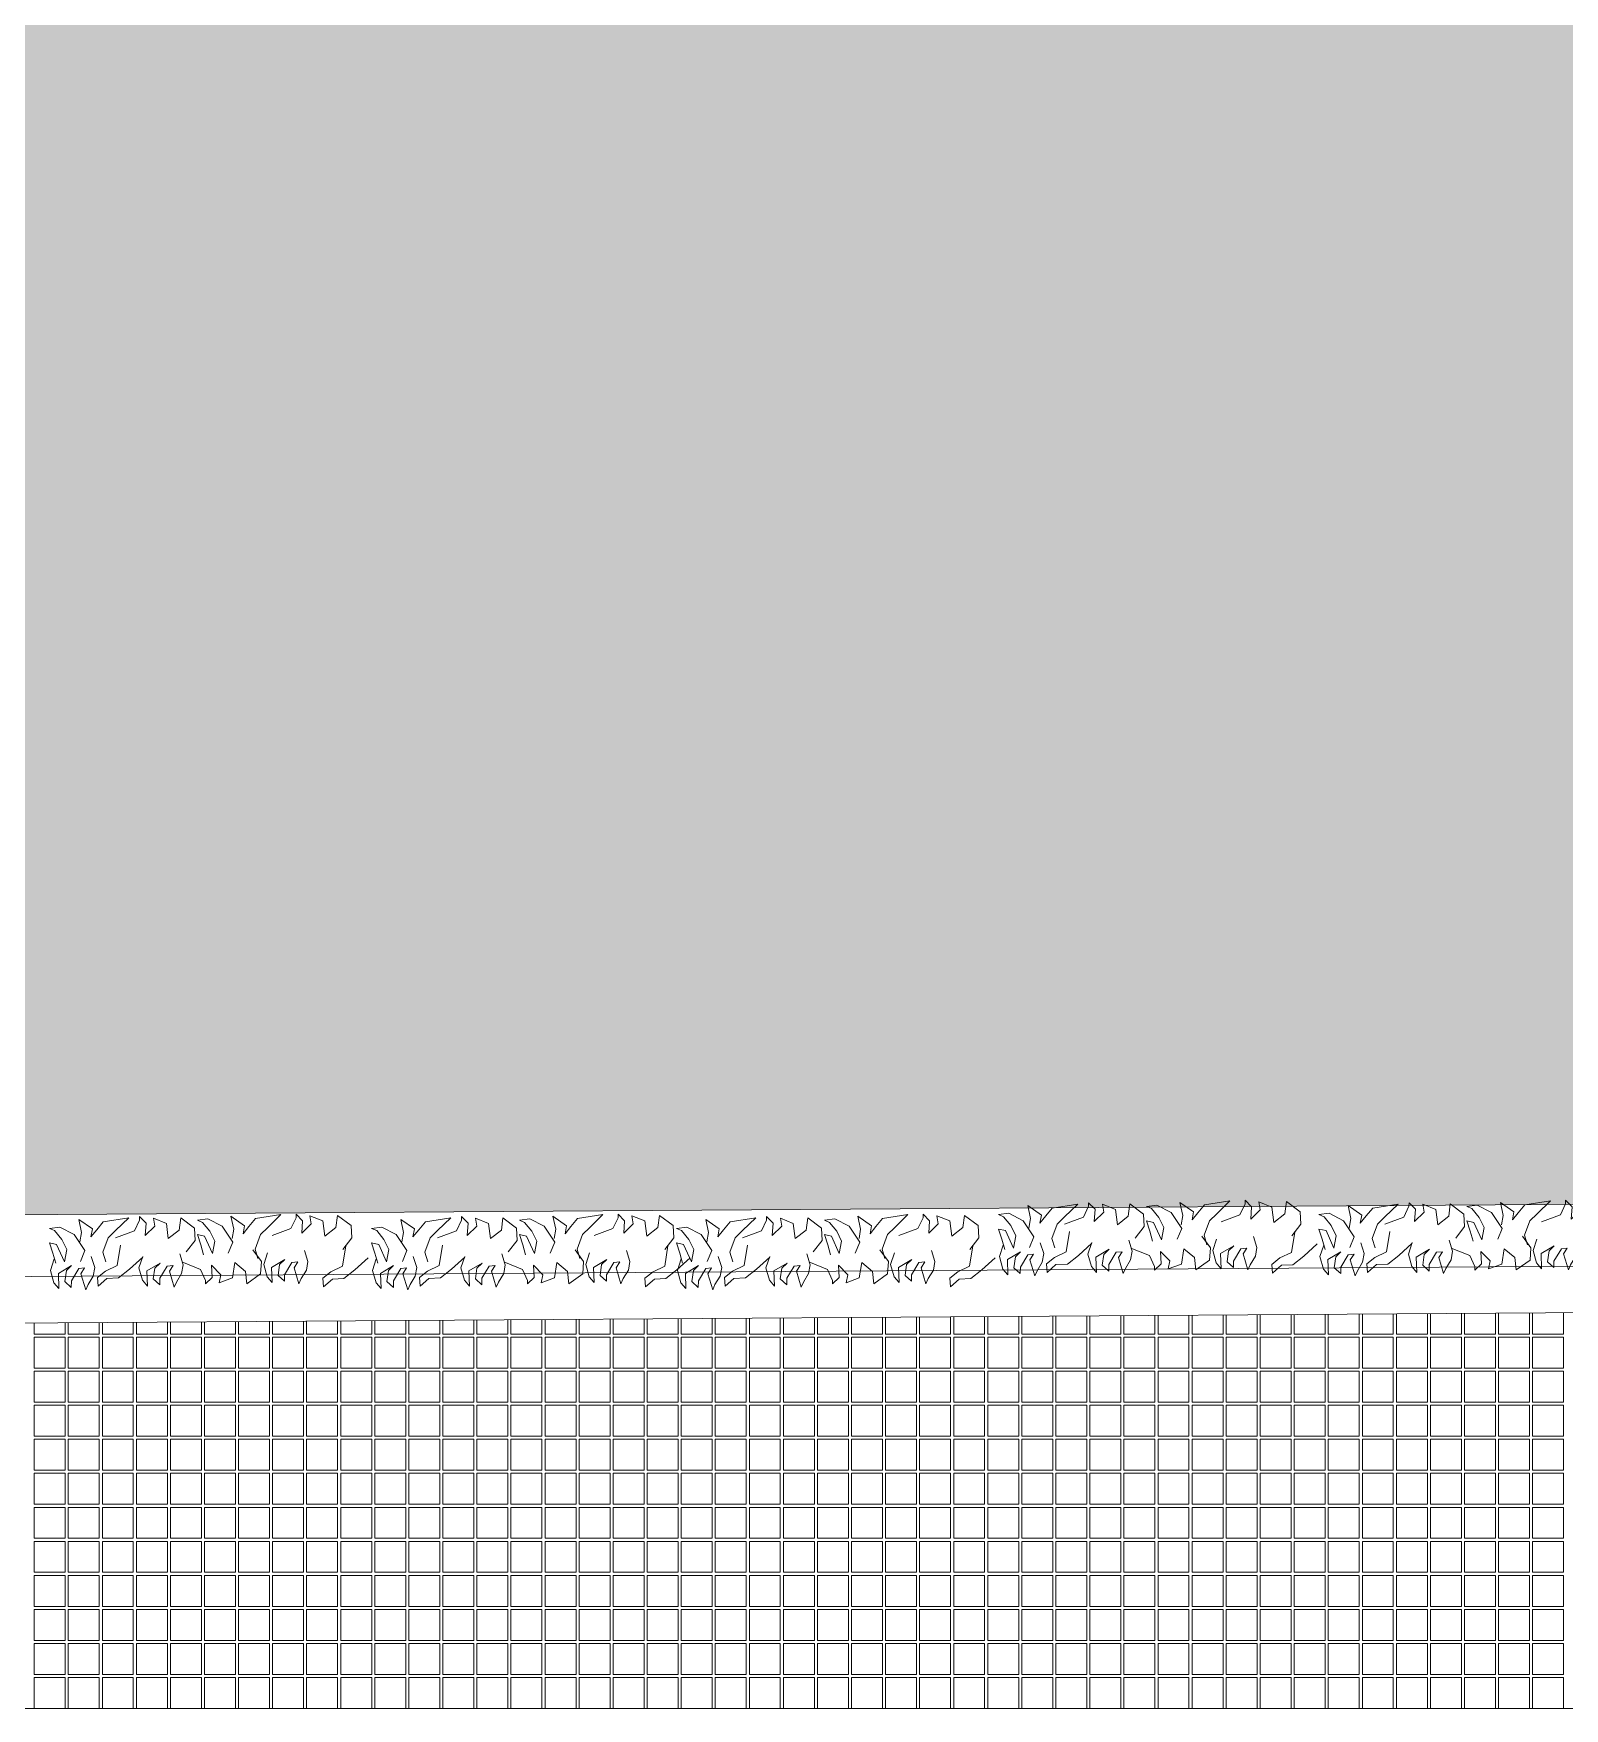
# Model space of a CAD drawing. Header units: millimetres. Extents: x -225363 to 347188, y -782467 to 813415.
# Drawn here: x 10726 to 15672, y 5775 to 11188 of the extents above; entities that cross this region are included whole.
import ezdxf

# ---------------------------------------------------------------- set-up
doc = ezdxf.new("R2010")
doc.units = ezdxf.units.MM
doc.layers.add('Xref SCN', color=8, linetype='Continuous', lineweight=0)

# ---------------------------------------------------------------- blocks, each defined once
blk = doc.blocks.new('tre')
at = {"layer": 'Xref SCN', "ltscale": 100}
for points in [[(220, 3680), (-60, 3640), (-140, 3480), (-230, 3370), (-350, 3380), (-240, 3500), (-230, 3660), (-110, 3810), (60, 3990)], [(350, 2660), (450, 2920), (600, 2990), (650, 2990), (560, 3080), (390, 3070), (520, 3200), (630, 3180), (560, 3360), (350, 3390), (470, 3540), (640, 3560), (500, 3750), (330, 3760), (170, 3640)], [(150, 3110), (0, 3160), (-120, 3140), (-240, 3070), (-310, 3040), (-90, 2970), (-10, 3020), (-20, 2940), (-190, 2840), (-280, 2840), (-200, 2750), (-50, 2770), (20, 2840), (-90, 2660), (-300, 2670), (-220, 2600), (-50, 2550), (110, 2600)], [(300, 2110), (430, 2130), (610, 2090), (480, 2280), (370, 2260), (470, 2340), (580, 2430), (640, 2780), (460, 2600), (360, 2500), (160, 2430), (30, 2470)], [(-30, 1420), (-130, 1680), (-280, 1750), (-330, 1750), (-240, 1840), (-70, 1830), (-200, 1960), (-310, 1940), (-240, 2120), (-30, 2150), (-150, 2300), (-320, 2320), (-180, 2510), (-10, 2520), (150, 2400)], [(70, 1720), (210, 1680), (350, 1630), (330, 1730), (90, 1840), (260, 1870), (400, 1800), (520, 1700), (550, 1630), (570, 1770), (470, 1970), (250, 2120), (100, 2060)], [(80, 1390), (-70, 1440), (-190, 1420), (-310, 1350), (-380, 1320), (-160, 1250), (-80, 1300), (-90, 1220), (-260, 1120), (-350, 1120), (-270, 1030), (-120, 1050), (-50, 1120), (-160, 940), (-370, 950), (-290, 880), (-120, 830), (40, 880)], [(290, 500), (390, 760), (540, 830), (590, 830), (500, 920), (330, 910), (460, 1040), (570, 1020), (500, 1200), (290, 1230), (410, 1380), (580, 1400), (440, 1590), (270, 1600), (110, 1480)], [(190, 570), (-90, 530), (-170, 370), (-260, 260), (-380, 270), (-270, 390), (-260, 550), (-140, 700), (30, 880)], [(230, 10), (360, 30), (540, -10), (410, 180), (300, 160), (400, 240), (510, 330), (570, 680), (390, 500), (290, 400), (90, 330), (-40, 370)], [(30, 170), (-120, 220), (-240, 200), (-360, 130), (-430, 100), (-210, 30), (-130, 80), (-140, 0), (-310, -100), (-400, -100), (-320, -190), (-170, -170), (-100, -100), (-210, -280), (-420, -270), (-340, -340), (-170, -390), (-10, -340)], [(-70, -320), (70, -360), (210, -410), (190, -310), (-50, -200), (120, -170), (260, -240), (380, -340), (410, -410), (430, -270), (330, -70), (110, 80), (-40, 20)]]:
    blk.add_lwpolyline(points, dxfattribs=at)
blk = doc.blocks.new('A$Cf999fc33')
at = {"layer": 'Xref SCN', "ltscale": 100}
for points in [[(73.8, 192), (72.9, 226.1), (69.8, 260.7), (91.3, 250.4), (102.2, 189.5), (118.9, 226.3), (111.2, 262.2), (95.5, 295.2), (81.4, 306.1), (114.3, 302.5), (153.8, 268.1), (175, 209.5), (152.7, 179)], [(175.7, 221.4), (187.8, 249.7), (189.2, 292.9), (224.7, 252.3), (213.8, 228.5), (237.7, 246.5), (264.5, 266.2), (347.4, 259.4), (296.1, 229.1), (267.6, 212.3), (240.1, 171), (241.5, 139.2)], [(303.3, 200.7), (368.1, 208.2), (392.7, 238.1), (395.6, 249.5), (410.7, 223.8), (398.6, 185.8), (435.6, 207.7), (437.5, 233.8), (474.2, 207.5), (468.8, 158.1), (509.8, 176.6), (524.2, 214), (559.1, 171.1), (551.5, 132), (515, 102.7)], [(0, 186.8), (53.1, 149), (60.2, 110.9), (57.3, 99.6), (83, 114.7), (90.6, 153.9), (112.5, 116.8), (101.6, 93), (146.5, 98.4), (165.5, 144.3), (192.5, 108.3), (187.1, 68.6), (238.4, 89.3), (250.5, 127.2), (232.7, 170.5)], [(393.6, 129.1), (396.2, 92.2), (384.7, 66.1), (361.8, 43), (350.9, 28.9), (347.9, 82.9), (363.9, 98.1), (345.2, 100.5), (312.6, 67.8), (307.4, 47.4), (291.6, 70.7), (304.9, 103.6), (324.8, 115.4), (277.6, 100.9), (267.6, 52.7), (256.4, 75), (255, 116.4), (275.7, 149.8)], [(526.9, 111.7), (501.6, 50.6), (460.6, 41.8), (430.4, 27.8), (425.7, 0), (459.3, 17.9), (496.2, 10.9), (537.2, 29.3), (587.9, 57.4)]]:
    blk.add_lwpolyline(points, dxfattribs=at)
blk = doc.blocks.new('A$C5a1e36a9')
at = {"layer": 'Xref SCN'}
blk.add_circle((5016.6, 5016.6), 5016.6, dxfattribs=at)
blk = doc.blocks.new('A$C997e597b')
at = {"layer": 'Xref SCN', "ltscale": 3}
for points in [[(7140.7, 1246.5), (7140.7, 1210), (7040.7, 1210), (7040.7, 1245.8)], [(7250.7, 1247.2), (7250.7, 1210), (7150.7, 1210), (7150.7, 1246.6)], [(7360.7, 1248), (7360.7, 1210), (7260.7, 1210), (7260.7, 1247.3)], [(7470.7, 1248.7), (7470.7, 1210), (7370.7, 1210), (7370.7, 1248)], [(7580.7, 1249.4), (7580.7, 1210), (7480.7, 1210), (7480.7, 1248.8)], [(7690.7, 1250.2), (7690.7, 1210), (7590.7, 1210), (7590.7, 1249.5)], [(7800.7, 1250.9), (7800.7, 1210), (7700.7, 1210), (7700.7, 1250.2)], [(7910.7, 1251.6), (7910.7, 1210), (7810.7, 1210), (7810.7, 1251)], [(8020.7, 1252.4), (8020.7, 1210), (7920.7, 1210), (7920.7, 1251.7)], [(8130.7, 1253.1), (8130.7, 1210), (8030.7, 1210), (8030.7, 1252.4)], [(8240.7, 1253.8), (8240.7, 1210), (8140.7, 1210), (8140.7, 1253.2)], [(8350.7, 1254.6), (8350.7, 1210), (8250.7, 1210), (8250.7, 1253.9)], [(8460.7, 1255.3), (8460.7, 1210), (8360.7, 1210), (8360.7, 1254.6)], [(8570.7, 1256), (8570.7, 1210), (8470.7, 1210), (8470.7, 1255.4)], [(8680.7, 1256.8), (8680.7, 1210), (8580.7, 1210), (8580.7, 1256.1)], [(8790.7, 1257.5), (8790.7, 1210), (8690.7, 1210), (8690.7, 1256.8)], [(8900.7, 1258.2), (8900.7, 1210), (8800.7, 1210), (8800.7, 1257.6)], [(9010.7, 1259), (9010.7, 1210), (8910.7, 1210), (8910.7, 1258.3)], [(9120.7, 1259.7), (9120.7, 1210), (9020.7, 1210), (9020.7, 1259)], [(9230.7, 1260.4), (9230.7, 1210), (9130.7, 1210), (9130.7, 1259.8)], [(9340.7, 1261.2), (9340.7, 1210), (9240.7, 1210), (9240.7, 1260.5)], [(9450.7, 1261.9), (9450.7, 1210), (9350.7, 1210), (9350.7, 1261.2)], [(9560.7, 1262.6), (9560.7, 1210), (9460.7, 1210), (9460.7, 1262)], [(9670.7, 1263.4), (9670.7, 1210), (9570.7, 1210), (9570.7, 1262.7)], [(9780.7, 1264.1), (9780.7, 1210), (9680.7, 1210), (9680.7, 1263.4)], [(9890.7, 1264.8), (9890.7, 1210), (9790.7, 1210), (9790.7, 1264.2)], [(10000.7, 1265.6), (10000.7, 1210), (9900.7, 1210), (9900.7, 1264.9)], [(10110.7, 1266.3), (10110.7, 1210), (10010.7, 1210), (10010.7, 1265.6)], [(10220.7, 1267), (10220.7, 1210), (10120.7, 1210), (10120.7, 1266.4)], [(10330.7, 1267.8), (10330.7, 1210), (10230.7, 1210), (10230.7, 1267.1)], [(10440.7, 1268.5), (10440.7, 1210), (10340.7, 1210), (10340.7, 1267.8)], [(10550.7, 1269.2), (10550.7, 1210), (10450.7, 1210), (10450.7, 1268.6)], [(10660.7, 1270), (10660.7, 1210), (10560.7, 1210), (10560.7, 1269.3)], [(10770.7, 1270.7), (10770.7, 1210), (10670.7, 1210), (10670.7, 1270)], [(10880.7, 1271.4), (10880.7, 1210), (10780.7, 1210), (10780.7, 1270.8)], [(10990.7, 1272.2), (10990.7, 1210), (10890.7, 1210), (10890.7, 1271.5)], [(11100.7, 1272.9), (11100.7, 1210), (11000.7, 1210), (11000.7, 1272.2)], [(11210.7, 1273.6), (11210.7, 1210), (11110.7, 1210), (11110.7, 1273)], [(11320.7, 1274.4), (11320.7, 1210), (11220.7, 1210), (11220.7, 1273.7)], [(11430.7, 1275.1), (11430.7, 1210), (11330.7, 1210), (11330.7, 1274.4)], [(11540.7, 1275.8), (11540.7, 1210), (11440.7, 1210), (11440.7, 1275.2)], [(11650.7, 1276.6), (11650.7, 1210), (11550.7, 1210), (11550.7, 1275.9)], [(11760.7, 1277.3), (11760.7, 1210), (11660.7, 1210), (11660.7, 1276.6)], [(11870.7, 1278), (11870.7, 1210), (11770.7, 1210), (11770.7, 1277.4)], [(11980.7, 1278.8), (11980.7, 1210), (11880.7, 1210), (11880.7, 1278.1)]]:
    blk.add_lwpolyline(points, dxfattribs=at)
for points in [[(7040.7, 1200), (7140.7, 1200), (7140.7, 1100), (7040.7, 1100)], [(7150.7, 1200), (7250.7, 1200), (7250.7, 1100), (7150.7, 1100)], [(7260.7, 1200), (7360.7, 1200), (7360.7, 1100), (7260.7, 1100)], [(7370.7, 1200), (7470.7, 1200), (7470.7, 1100), (7370.7, 1100)], [(7480.7, 1200), (7580.7, 1200), (7580.7, 1100), (7480.7, 1100)], [(7590.7, 1200), (7690.7, 1200), (7690.7, 1100), (7590.7, 1100)], [(7700.7, 1200), (7800.7, 1200), (7800.7, 1100), (7700.7, 1100)], [(7810.7, 1200), (7910.7, 1200), (7910.7, 1100), (7810.7, 1100)], [(7920.7, 1200), (8020.7, 1200), (8020.7, 1100), (7920.7, 1100)], [(8030.7, 1200), (8130.7, 1200), (8130.7, 1100), (8030.7, 1100)], [(8140.7, 1200), (8240.7, 1200), (8240.7, 1100), (8140.7, 1100)], [(8250.7, 1200), (8350.7, 1200), (8350.7, 1100), (8250.7, 1100)], [(8360.7, 1200), (8460.7, 1200), (8460.7, 1100), (8360.7, 1100)], [(8470.7, 1200), (8570.7, 1200), (8570.7, 1100), (8470.7, 1100)], [(8580.7, 1200), (8680.7, 1200), (8680.7, 1100), (8580.7, 1100)], [(8690.7, 1200), (8790.7, 1200), (8790.7, 1100), (8690.7, 1100)], [(8800.7, 1200), (8900.7, 1200), (8900.7, 1100), (8800.7, 1100)], [(8910.7, 1200), (9010.7, 1200), (9010.7, 1100), (8910.7, 1100)], [(9020.7, 1200), (9120.7, 1200), (9120.7, 1100), (9020.7, 1100)], [(9130.7, 1200), (9230.7, 1200), (9230.7, 1100), (9130.7, 1100)], [(9240.7, 1200), (9340.7, 1200), (9340.7, 1100), (9240.7, 1100)], [(9350.7, 1200), (9450.7, 1200), (9450.7, 1100), (9350.7, 1100)], [(9460.7, 1200), (9560.7, 1200), (9560.7, 1100), (9460.7, 1100)], [(9570.7, 1200), (9670.7, 1200), (9670.7, 1100), (9570.7, 1100)], [(9680.7, 1200), (9780.7, 1200), (9780.7, 1100), (9680.7, 1100)], [(9790.7, 1200), (9890.7, 1200), (9890.7, 1100), (9790.7, 1100)], [(9900.7, 1200), (10000.7, 1200), (10000.7, 1100), (9900.7, 1100)], [(10010.7, 1200), (10110.7, 1200), (10110.7, 1100), (10010.7, 1100)], [(10120.7, 1200), (10220.7, 1200), (10220.7, 1100), (10120.7, 1100)], [(10230.7, 1200), (10330.7, 1200), (10330.7, 1100), (10230.7, 1100)], [(10340.7, 1200), (10440.7, 1200), (10440.7, 1100), (10340.7, 1100)], [(10450.7, 1200), (10550.7, 1200), (10550.7, 1100), (10450.7, 1100)], [(10560.7, 1200), (10660.7, 1200), (10660.7, 1100), (10560.7, 1100)], [(10670.7, 1200), (10770.7, 1200), (10770.7, 1100), (10670.7, 1100)], [(10780.7, 1200), (10880.7, 1200), (10880.7, 1100), (10780.7, 1100)], [(10890.7, 1200), (10990.7, 1200), (10990.7, 1100), (10890.7, 1100)], [(11000.7, 1200), (11100.7, 1200), (11100.7, 1100), (11000.7, 1100)], [(11110.7, 1200), (11210.7, 1200), (11210.7, 1100), (11110.7, 1100)], [(11220.7, 1200), (11320.7, 1200), (11320.7, 1100), (11220.7, 1100)], [(11330.7, 1200), (11430.7, 1200), (11430.7, 1100), (11330.7, 1100)], [(11440.7, 1200), (11540.7, 1200), (11540.7, 1100), (11440.7, 1100)], [(11550.7, 1200), (11650.7, 1200), (11650.7, 1100), (11550.7, 1100)], [(11660.7, 1200), (11760.7, 1200), (11760.7, 1100), (11660.7, 1100)], [(11770.7, 1200), (11870.7, 1200), (11870.7, 1100), (11770.7, 1100)], [(11880.7, 1200), (11980.7, 1200), (11980.7, 1100), (11880.7, 1100)], [(7040.7, 1090), (7140.7, 1090), (7140.7, 990), (7040.7, 990)], [(7150.7, 1090), (7250.7, 1090), (7250.7, 990), (7150.7, 990)], [(7260.7, 1090), (7360.7, 1090), (7360.7, 990), (7260.7, 990)], [(7370.7, 1090), (7470.7, 1090), (7470.7, 990), (7370.7, 990)], [(7480.7, 1090), (7580.7, 1090), (7580.7, 990), (7480.7, 990)], [(7590.7, 1090), (7690.7, 1090), (7690.7, 990), (7590.7, 990)], [(7700.7, 1090), (7800.7, 1090), (7800.7, 990), (7700.7, 990)], [(7810.7, 1090), (7910.7, 1090), (7910.7, 990), (7810.7, 990)], [(7920.7, 1090), (8020.7, 1090), (8020.7, 990), (7920.7, 990)], [(8030.7, 1090), (8130.7, 1090), (8130.7, 990), (8030.7, 990)], [(8140.7, 1090), (8240.7, 1090), (8240.7, 990), (8140.7, 990)], [(8250.7, 1090), (8350.7, 1090), (8350.7, 990), (8250.7, 990)], [(8360.7, 1090), (8460.7, 1090), (8460.7, 990), (8360.7, 990)], [(8470.7, 1090), (8570.7, 1090), (8570.7, 990), (8470.7, 990)], [(8580.7, 1090), (8680.7, 1090), (8680.7, 990), (8580.7, 990)], [(8690.7, 1090), (8790.7, 1090), (8790.7, 990), (8690.7, 990)], [(8800.7, 1090), (8900.7, 1090), (8900.7, 990), (8800.7, 990)], [(8910.7, 1090), (9010.7, 1090), (9010.7, 990), (8910.7, 990)], [(9020.7, 1090), (9120.7, 1090), (9120.7, 990), (9020.7, 990)], [(9130.7, 1090), (9230.7, 1090), (9230.7, 990), (9130.7, 990)], [(9240.7, 1090), (9340.7, 1090), (9340.7, 990), (9240.7, 990)], [(9350.7, 1090), (9450.7, 1090), (9450.7, 990), (9350.7, 990)], [(9460.7, 1090), (9560.7, 1090), (9560.7, 990), (9460.7, 990)], [(9570.7, 1090), (9670.7, 1090), (9670.7, 990), (9570.7, 990)], [(9680.7, 1090), (9780.7, 1090), (9780.7, 990), (9680.7, 990)], [(9790.7, 1090), (9890.7, 1090), (9890.7, 990), (9790.7, 990)], [(9900.7, 1090), (10000.7, 1090), (10000.7, 990), (9900.7, 990)], [(10010.7, 1090), (10110.7, 1090), (10110.7, 990), (10010.7, 990)], [(10120.7, 1090), (10220.7, 1090), (10220.7, 990), (10120.7, 990)], [(10230.7, 1090), (10330.7, 1090), (10330.7, 990), (10230.7, 990)], [(10340.7, 1090), (10440.7, 1090), (10440.7, 990), (10340.7, 990)], [(10450.7, 1090), (10550.7, 1090), (10550.7, 990), (10450.7, 990)], [(10560.7, 1090), (10660.7, 1090), (10660.7, 990), (10560.7, 990)], [(10670.7, 1090), (10770.7, 1090), (10770.7, 990), (10670.7, 990)], [(10780.7, 1090), (10880.7, 1090), (10880.7, 990), (10780.7, 990)], [(10890.7, 1090), (10990.7, 1090), (10990.7, 990), (10890.7, 990)], [(11000.7, 1090), (11100.7, 1090), (11100.7, 990), (11000.7, 990)], [(11110.7, 1090), (11210.7, 1090), (11210.7, 990), (11110.7, 990)], [(11220.7, 1090), (11320.7, 1090), (11320.7, 990), (11220.7, 990)], [(11330.7, 1090), (11430.7, 1090), (11430.7, 990), (11330.7, 990)], [(11440.7, 1090), (11540.7, 1090), (11540.7, 990), (11440.7, 990)], [(11550.7, 1090), (11650.7, 1090), (11650.7, 990), (11550.7, 990)], [(11660.7, 1090), (11760.7, 1090), (11760.7, 990), (11660.7, 990)], [(11770.7, 1090), (11870.7, 1090), (11870.7, 990), (11770.7, 990)], [(11880.7, 1090), (11980.7, 1090), (11980.7, 990), (11880.7, 990)], [(7040.7, 980), (7140.7, 980), (7140.7, 880), (7040.7, 880)], [(7150.7, 980), (7250.7, 980), (7250.7, 880), (7150.7, 880)], [(7260.7, 980), (7360.7, 980), (7360.7, 880), (7260.7, 880)], [(7370.7, 980), (7470.7, 980), (7470.7, 880), (7370.7, 880)], [(7480.7, 980), (7580.7, 980), (7580.7, 880), (7480.7, 880)], [(7590.7, 980), (7690.7, 980), (7690.7, 880), (7590.7, 880)], [(7700.7, 980), (7800.7, 980), (7800.7, 880), (7700.7, 880)], [(7810.7, 980), (7910.7, 980), (7910.7, 880), (7810.7, 880)], [(7920.7, 980), (8020.7, 980), (8020.7, 880), (7920.7, 880)], [(8030.7, 980), (8130.7, 980), (8130.7, 880), (8030.7, 880)], [(8140.7, 980), (8240.7, 980), (8240.7, 880), (8140.7, 880)], [(8250.7, 980), (8350.7, 980), (8350.7, 880), (8250.7, 880)], [(8360.7, 980), (8460.7, 980), (8460.7, 880), (8360.7, 880)], [(8470.7, 980), (8570.7, 980), (8570.7, 880), (8470.7, 880)], [(8580.7, 980), (8680.7, 980), (8680.7, 880), (8580.7, 880)], [(8690.7, 980), (8790.7, 980), (8790.7, 880), (8690.7, 880)], [(8800.7, 980), (8900.7, 980), (8900.7, 880), (8800.7, 880)], [(8910.7, 980), (9010.7, 980), (9010.7, 880), (8910.7, 880)], [(9020.7, 980), (9120.7, 980), (9120.7, 880), (9020.7, 880)], [(9130.7, 980), (9230.7, 980), (9230.7, 880), (9130.7, 880)], [(9240.7, 980), (9340.7, 980), (9340.7, 880), (9240.7, 880)], [(9350.7, 980), (9450.7, 980), (9450.7, 880), (9350.7, 880)], [(9460.7, 980), (9560.7, 980), (9560.7, 880), (9460.7, 880)], [(9570.7, 980), (9670.7, 980), (9670.7, 880), (9570.7, 880)], [(9680.7, 980), (9780.7, 980), (9780.7, 880), (9680.7, 880)], [(9790.7, 980), (9890.7, 980), (9890.7, 880), (9790.7, 880)], [(9900.7, 980), (10000.7, 980), (10000.7, 880), (9900.7, 880)], [(10010.7, 980), (10110.7, 980), (10110.7, 880), (10010.7, 880)], [(10120.7, 980), (10220.7, 980), (10220.7, 880), (10120.7, 880)], [(10230.7, 980), (10330.7, 980), (10330.7, 880), (10230.7, 880)], [(10340.7, 980), (10440.7, 980), (10440.7, 880), (10340.7, 880)], [(10450.7, 980), (10550.7, 980), (10550.7, 880), (10450.7, 880)], [(10560.7, 980), (10660.7, 980), (10660.7, 880), (10560.7, 880)], [(10670.7, 980), (10770.7, 980), (10770.7, 880), (10670.7, 880)], [(10780.7, 980), (10880.7, 980), (10880.7, 880), (10780.7, 880)], [(10890.7, 980), (10990.7, 980), (10990.7, 880), (10890.7, 880)], [(11000.7, 980), (11100.7, 980), (11100.7, 880), (11000.7, 880)], [(11110.7, 980), (11210.7, 980), (11210.7, 880), (11110.7, 880)], [(11220.7, 980), (11320.7, 980), (11320.7, 880), (11220.7, 880)], [(11330.7, 980), (11430.7, 980), (11430.7, 880), (11330.7, 880)], [(11440.7, 980), (11540.7, 980), (11540.7, 880), (11440.7, 880)], [(11550.7, 980), (11650.7, 980), (11650.7, 880), (11550.7, 880)], [(11660.7, 980), (11760.7, 980), (11760.7, 880), (11660.7, 880)], [(11770.7, 980), (11870.7, 980), (11870.7, 880), (11770.7, 880)], [(11880.7, 980), (11980.7, 980), (11980.7, 880), (11880.7, 880)], [(7040.7, 870), (7140.7, 870), (7140.7, 770), (7040.7, 770)], [(7150.7, 870), (7250.7, 870), (7250.7, 770), (7150.7, 770)], [(7260.7, 870), (7360.7, 870), (7360.7, 770), (7260.7, 770)], [(7370.7, 870), (7470.7, 870), (7470.7, 770), (7370.7, 770)], [(7480.7, 870), (7580.7, 870), (7580.7, 770), (7480.7, 770)], [(7590.7, 870), (7690.7, 870), (7690.7, 770), (7590.7, 770)], [(7700.7, 870), (7800.7, 870), (7800.7, 770), (7700.7, 770)], [(7810.7, 870), (7910.7, 870), (7910.7, 770), (7810.7, 770)], [(7920.7, 870), (8020.7, 870), (8020.7, 770), (7920.7, 770)], [(8030.7, 870), (8130.7, 870), (8130.7, 770), (8030.7, 770)], [(8140.7, 870), (8240.7, 870), (8240.7, 770), (8140.7, 770)], [(8250.7, 870), (8350.7, 870), (8350.7, 770), (8250.7, 770)], [(8360.7, 870), (8460.7, 870), (8460.7, 770), (8360.7, 770)], [(8470.7, 870), (8570.7, 870), (8570.7, 770), (8470.7, 770)], [(8580.7, 870), (8680.7, 870), (8680.7, 770), (8580.7, 770)], [(8690.7, 870), (8790.7, 870), (8790.7, 770), (8690.7, 770)], [(8800.7, 870), (8900.7, 870), (8900.7, 770), (8800.7, 770)], [(8910.7, 870), (9010.7, 870), (9010.7, 770), (8910.7, 770)], [(9020.7, 870), (9120.7, 870), (9120.7, 770), (9020.7, 770)], [(9130.7, 870), (9230.7, 870), (9230.7, 770), (9130.7, 770)], [(9240.7, 870), (9340.7, 870), (9340.7, 770), (9240.7, 770)], [(9350.7, 870), (9450.7, 870), (9450.7, 770), (9350.7, 770)], [(9460.7, 870), (9560.7, 870), (9560.7, 770), (9460.7, 770)], [(9570.7, 870), (9670.7, 870), (9670.7, 770), (9570.7, 770)], [(9680.7, 870), (9780.7, 870), (9780.7, 770), (9680.7, 770)], [(9790.7, 870), (9890.7, 870), (9890.7, 770), (9790.7, 770)], [(9900.7, 870), (10000.7, 870), (10000.7, 770), (9900.7, 770)], [(10010.7, 870), (10110.7, 870), (10110.7, 770), (10010.7, 770)], [(10120.7, 870), (10220.7, 870), (10220.7, 770), (10120.7, 770)], [(10230.7, 870), (10330.7, 870), (10330.7, 770), (10230.7, 770)], [(10340.7, 870), (10440.7, 870), (10440.7, 770), (10340.7, 770)], [(10450.7, 870), (10550.7, 870), (10550.7, 770), (10450.7, 770)], [(10560.7, 870), (10660.7, 870), (10660.7, 770), (10560.7, 770)], [(10670.7, 870), (10770.7, 870), (10770.7, 770), (10670.7, 770)], [(10780.7, 870), (10880.7, 870), (10880.7, 770), (10780.7, 770)], [(10890.7, 870), (10990.7, 870), (10990.7, 770), (10890.7, 770)], [(11000.7, 870), (11100.7, 870), (11100.7, 770), (11000.7, 770)], [(11110.7, 870), (11210.7, 870), (11210.7, 770), (11110.7, 770)], [(11220.7, 870), (11320.7, 870), (11320.7, 770), (11220.7, 770)], [(11330.7, 870), (11430.7, 870), (11430.7, 770), (11330.7, 770)], [(11440.7, 870), (11540.7, 870), (11540.7, 770), (11440.7, 770)], [(11550.7, 870), (11650.7, 870), (11650.7, 770), (11550.7, 770)], [(11660.7, 870), (11760.7, 870), (11760.7, 770), (11660.7, 770)], [(11770.7, 870), (11870.7, 870), (11870.7, 770), (11770.7, 770)], [(11880.7, 870), (11980.7, 870), (11980.7, 770), (11880.7, 770)], [(7040.7, 760), (7140.7, 760), (7140.7, 660), (7040.7, 660)], [(7150.7, 760), (7250.7, 760), (7250.7, 660), (7150.7, 660)], [(7260.7, 760), (7360.7, 760), (7360.7, 660), (7260.7, 660)], [(7370.7, 760), (7470.7, 760), (7470.7, 660), (7370.7, 660)], [(7480.7, 760), (7580.7, 760), (7580.7, 660), (7480.7, 660)], [(7590.7, 760), (7690.7, 760), (7690.7, 660), (7590.7, 660)], [(7700.7, 760), (7800.7, 760), (7800.7, 660), (7700.7, 660)], [(7810.7, 760), (7910.7, 760), (7910.7, 660), (7810.7, 660)], [(7920.7, 760), (8020.7, 760), (8020.7, 660), (7920.7, 660)], [(8030.7, 760), (8130.7, 760), (8130.7, 660), (8030.7, 660)], [(8140.7, 760), (8240.7, 760), (8240.7, 660), (8140.7, 660)], [(8250.7, 760), (8350.7, 760), (8350.7, 660), (8250.7, 660)], [(8360.7, 760), (8460.7, 760), (8460.7, 660), (8360.7, 660)], [(8470.7, 760), (8570.7, 760), (8570.7, 660), (8470.7, 660)], [(8580.7, 760), (8680.7, 760), (8680.7, 660), (8580.7, 660)], [(8690.7, 760), (8790.7, 760), (8790.7, 660), (8690.7, 660)], [(8800.7, 760), (8900.7, 760), (8900.7, 660), (8800.7, 660)], [(8910.7, 760), (9010.7, 760), (9010.7, 660), (8910.7, 660)], [(9020.7, 760), (9120.7, 760), (9120.7, 660), (9020.7, 660)], [(9130.7, 760), (9230.7, 760), (9230.7, 660), (9130.7, 660)], [(9240.7, 760), (9340.7, 760), (9340.7, 660), (9240.7, 660)], [(9350.7, 760), (9450.7, 760), (9450.7, 660), (9350.7, 660)], [(9460.7, 760), (9560.7, 760), (9560.7, 660), (9460.7, 660)], [(9570.7, 760), (9670.7, 760), (9670.7, 660), (9570.7, 660)], [(9680.7, 760), (9780.7, 760), (9780.7, 660), (9680.7, 660)], [(9790.7, 760), (9890.7, 760), (9890.7, 660), (9790.7, 660)], [(9900.7, 760), (10000.7, 760), (10000.7, 660), (9900.7, 660)], [(10010.7, 760), (10110.7, 760), (10110.7, 660), (10010.7, 660)], [(10120.7, 760), (10220.7, 760), (10220.7, 660), (10120.7, 660)], [(10230.7, 760), (10330.7, 760), (10330.7, 660), (10230.7, 660)], [(10340.7, 760), (10440.7, 760), (10440.7, 660), (10340.7, 660)], [(10450.7, 760), (10550.7, 760), (10550.7, 660), (10450.7, 660)], [(10560.7, 760), (10660.7, 760), (10660.7, 660), (10560.7, 660)], [(10670.7, 760), (10770.7, 760), (10770.7, 660), (10670.7, 660)], [(10780.7, 760), (10880.7, 760), (10880.7, 660), (10780.7, 660)], [(10890.7, 760), (10990.7, 760), (10990.7, 660), (10890.7, 660)], [(11000.7, 760), (11100.7, 760), (11100.7, 660), (11000.7, 660)], [(11110.7, 760), (11210.7, 760), (11210.7, 660), (11110.7, 660)], [(11220.7, 760), (11320.7, 760), (11320.7, 660), (11220.7, 660)], [(11330.7, 760), (11430.7, 760), (11430.7, 660), (11330.7, 660)], [(11440.7, 760), (11540.7, 760), (11540.7, 660), (11440.7, 660)], [(11550.7, 760), (11650.7, 760), (11650.7, 660), (11550.7, 660)], [(11660.7, 760), (11760.7, 760), (11760.7, 660), (11660.7, 660)], [(11770.7, 760), (11870.7, 760), (11870.7, 660), (11770.7, 660)], [(11880.7, 760), (11980.7, 760), (11980.7, 660), (11880.7, 660)], [(7040.7, 650), (7140.7, 650), (7140.7, 550), (7040.7, 550)], [(7150.7, 650), (7250.7, 650), (7250.7, 550), (7150.7, 550)], [(7260.7, 650), (7360.7, 650), (7360.7, 550), (7260.7, 550)], [(7370.7, 650), (7470.7, 650), (7470.7, 550), (7370.7, 550)], [(7480.7, 650), (7580.7, 650), (7580.7, 550), (7480.7, 550)], [(7590.7, 650), (7690.7, 650), (7690.7, 550), (7590.7, 550)], [(7700.7, 650), (7800.7, 650), (7800.7, 550), (7700.7, 550)], [(7810.7, 650), (7910.7, 650), (7910.7, 550), (7810.7, 550)], [(7920.7, 650), (8020.7, 650), (8020.7, 550), (7920.7, 550)], [(8030.7, 650), (8130.7, 650), (8130.7, 550), (8030.7, 550)], [(8140.7, 650), (8240.7, 650), (8240.7, 550), (8140.7, 550)], [(8250.7, 650), (8350.7, 650), (8350.7, 550), (8250.7, 550)], [(8360.7, 650), (8460.7, 650), (8460.7, 550), (8360.7, 550)], [(8470.7, 650), (8570.7, 650), (8570.7, 550), (8470.7, 550)], [(8580.7, 650), (8680.7, 650), (8680.7, 550), (8580.7, 550)], [(8690.7, 650), (8790.7, 650), (8790.7, 550), (8690.7, 550)], [(8800.7, 650), (8900.7, 650), (8900.7, 550), (8800.7, 550)], [(8910.7, 650), (9010.7, 650), (9010.7, 550), (8910.7, 550)], [(9020.7, 650), (9120.7, 650), (9120.7, 550), (9020.7, 550)], [(9130.7, 650), (9230.7, 650), (9230.7, 550), (9130.7, 550)], [(9240.7, 650), (9340.7, 650), (9340.7, 550), (9240.7, 550)], [(9350.7, 650), (9450.7, 650), (9450.7, 550), (9350.7, 550)], [(9460.7, 650), (9560.7, 650), (9560.7, 550), (9460.7, 550)], [(9570.7, 650), (9670.7, 650), (9670.7, 550), (9570.7, 550)], [(9680.7, 650), (9780.7, 650), (9780.7, 550), (9680.7, 550)], [(9790.7, 650), (9890.7, 650), (9890.7, 550), (9790.7, 550)], [(9900.7, 650), (10000.7, 650), (10000.7, 550), (9900.7, 550)], [(10010.7, 650), (10110.7, 650), (10110.7, 550), (10010.7, 550)], [(10120.7, 650), (10220.7, 650), (10220.7, 550), (10120.7, 550)], [(10230.7, 650), (10330.7, 650), (10330.7, 550), (10230.7, 550)], [(10340.7, 650), (10440.7, 650), (10440.7, 550), (10340.7, 550)], [(10450.7, 650), (10550.7, 650), (10550.7, 550), (10450.7, 550)], [(10560.7, 650), (10660.7, 650), (10660.7, 550), (10560.7, 550)], [(10670.7, 650), (10770.7, 650), (10770.7, 550), (10670.7, 550)], [(10780.7, 650), (10880.7, 650), (10880.7, 550), (10780.7, 550)], [(10890.7, 650), (10990.7, 650), (10990.7, 550), (10890.7, 550)], [(11000.7, 650), (11100.7, 650), (11100.7, 550), (11000.7, 550)], [(11110.7, 650), (11210.7, 650), (11210.7, 550), (11110.7, 550)], [(11220.7, 650), (11320.7, 650), (11320.7, 550), (11220.7, 550)], [(11330.7, 650), (11430.7, 650), (11430.7, 550), (11330.7, 550)], [(11440.7, 650), (11540.7, 650), (11540.7, 550), (11440.7, 550)], [(11550.7, 650), (11650.7, 650), (11650.7, 550), (11550.7, 550)], [(11660.7, 650), (11760.7, 650), (11760.7, 550), (11660.7, 550)], [(11770.7, 650), (11870.7, 650), (11870.7, 550), (11770.7, 550)], [(11880.7, 650), (11980.7, 650), (11980.7, 550), (11880.7, 550)], [(7040.7, 540), (7140.7, 540), (7140.7, 440), (7040.7, 440)], [(7150.7, 540), (7250.7, 540), (7250.7, 440), (7150.7, 440)], [(7260.7, 540), (7360.7, 540), (7360.7, 440), (7260.7, 440)], [(7370.7, 540), (7470.7, 540), (7470.7, 440), (7370.7, 440)], [(7480.7, 540), (7580.7, 540), (7580.7, 440), (7480.7, 440)], [(7590.7, 540), (7690.7, 540), (7690.7, 440), (7590.7, 440)], [(7700.7, 540), (7800.7, 540), (7800.7, 440), (7700.7, 440)], [(7810.7, 540), (7910.7, 540), (7910.7, 440), (7810.7, 440)], [(7920.7, 540), (8020.7, 540), (8020.7, 440), (7920.7, 440)], [(8030.7, 540), (8130.7, 540), (8130.7, 440), (8030.7, 440)], [(8140.7, 540), (8240.7, 540), (8240.7, 440), (8140.7, 440)], [(8250.7, 540), (8350.7, 540), (8350.7, 440), (8250.7, 440)], [(8360.7, 540), (8460.7, 540), (8460.7, 440), (8360.7, 440)], [(8470.7, 540), (8570.7, 540), (8570.7, 440), (8470.7, 440)], [(8580.7, 540), (8680.7, 540), (8680.7, 440), (8580.7, 440)], [(8690.7, 540), (8790.7, 540), (8790.7, 440), (8690.7, 440)], [(8800.7, 540), (8900.7, 540), (8900.7, 440), (8800.7, 440)], [(8910.7, 540), (9010.7, 540), (9010.7, 440), (8910.7, 440)], [(9020.7, 540), (9120.7, 540), (9120.7, 440), (9020.7, 440)], [(9130.7, 540), (9230.7, 540), (9230.7, 440), (9130.7, 440)], [(9240.7, 540), (9340.7, 540), (9340.7, 440), (9240.7, 440)], [(9350.7, 540), (9450.7, 540), (9450.7, 440), (9350.7, 440)], [(9460.7, 540), (9560.7, 540), (9560.7, 440), (9460.7, 440)], [(9570.7, 540), (9670.7, 540), (9670.7, 440), (9570.7, 440)], [(9680.7, 540), (9780.7, 540), (9780.7, 440), (9680.7, 440)], [(9790.7, 540), (9890.7, 540), (9890.7, 440), (9790.7, 440)], [(9900.7, 540), (10000.7, 540), (10000.7, 440), (9900.7, 440)], [(10010.7, 540), (10110.7, 540), (10110.7, 440), (10010.7, 440)], [(10120.7, 540), (10220.7, 540), (10220.7, 440), (10120.7, 440)], [(10230.7, 540), (10330.7, 540), (10330.7, 440), (10230.7, 440)], [(10340.7, 540), (10440.7, 540), (10440.7, 440), (10340.7, 440)], [(10450.7, 540), (10550.7, 540), (10550.7, 440), (10450.7, 440)], [(10560.7, 540), (10660.7, 540), (10660.7, 440), (10560.7, 440)], [(10670.7, 540), (10770.7, 540), (10770.7, 440), (10670.7, 440)], [(10780.7, 540), (10880.7, 540), (10880.7, 440), (10780.7, 440)], [(10890.7, 540), (10990.7, 540), (10990.7, 440), (10890.7, 440)], [(11000.7, 540), (11100.7, 540), (11100.7, 440), (11000.7, 440)], [(11110.7, 540), (11210.7, 540), (11210.7, 440), (11110.7, 440)], [(11220.7, 540), (11320.7, 540), (11320.7, 440), (11220.7, 440)], [(11330.7, 540), (11430.7, 540), (11430.7, 440), (11330.7, 440)], [(11440.7, 540), (11540.7, 540), (11540.7, 440), (11440.7, 440)], [(11550.7, 540), (11650.7, 540), (11650.7, 440), (11550.7, 440)], [(11660.7, 540), (11760.7, 540), (11760.7, 440), (11660.7, 440)], [(11770.7, 540), (11870.7, 540), (11870.7, 440), (11770.7, 440)], [(11880.7, 540), (11980.7, 540), (11980.7, 440), (11880.7, 440)], [(7040.7, 430), (7140.7, 430), (7140.7, 330), (7040.7, 330)], [(7150.7, 430), (7250.7, 430), (7250.7, 330), (7150.7, 330)], [(7260.7, 430), (7360.7, 430), (7360.7, 330), (7260.7, 330)], [(7370.7, 430), (7470.7, 430), (7470.7, 330), (7370.7, 330)], [(7480.7, 430), (7580.7, 430), (7580.7, 330), (7480.7, 330)], [(7590.7, 430), (7690.7, 430), (7690.7, 330), (7590.7, 330)], [(7700.7, 430), (7800.7, 430), (7800.7, 330), (7700.7, 330)], [(7810.7, 430), (7910.7, 430), (7910.7, 330), (7810.7, 330)], [(7920.7, 430), (8020.7, 430), (8020.7, 330), (7920.7, 330)], [(8030.7, 430), (8130.7, 430), (8130.7, 330), (8030.7, 330)], [(8140.7, 430), (8240.7, 430), (8240.7, 330), (8140.7, 330)], [(8250.7, 430), (8350.7, 430), (8350.7, 330), (8250.7, 330)], [(8360.7, 430), (8460.7, 430), (8460.7, 330), (8360.7, 330)], [(8470.7, 430), (8570.7, 430), (8570.7, 330), (8470.7, 330)], [(8580.7, 430), (8680.7, 430), (8680.7, 330), (8580.7, 330)], [(8690.7, 430), (8790.7, 430), (8790.7, 330), (8690.7, 330)], [(8800.7, 430), (8900.7, 430), (8900.7, 330), (8800.7, 330)], [(8910.7, 430), (9010.7, 430), (9010.7, 330), (8910.7, 330)], [(9020.7, 430), (9120.7, 430), (9120.7, 330), (9020.7, 330)], [(9130.7, 430), (9230.7, 430), (9230.7, 330), (9130.7, 330)], [(9240.7, 430), (9340.7, 430), (9340.7, 330), (9240.7, 330)], [(9350.7, 430), (9450.7, 430), (9450.7, 330), (9350.7, 330)], [(9460.7, 430), (9560.7, 430), (9560.7, 330), (9460.7, 330)], [(9570.7, 430), (9670.7, 430), (9670.7, 330), (9570.7, 330)], [(9680.7, 430), (9780.7, 430), (9780.7, 330), (9680.7, 330)], [(9790.7, 430), (9890.7, 430), (9890.7, 330), (9790.7, 330)], [(9900.7, 430), (10000.7, 430), (10000.7, 330), (9900.7, 330)], [(10010.7, 430), (10110.7, 430), (10110.7, 330), (10010.7, 330)], [(10120.7, 430), (10220.7, 430), (10220.7, 330), (10120.7, 330)], [(10230.7, 430), (10330.7, 430), (10330.7, 330), (10230.7, 330)], [(10340.7, 430), (10440.7, 430), (10440.7, 330), (10340.7, 330)], [(10450.7, 430), (10550.7, 430), (10550.7, 330), (10450.7, 330)], [(10560.7, 430), (10660.7, 430), (10660.7, 330), (10560.7, 330)], [(10670.7, 430), (10770.7, 430), (10770.7, 330), (10670.7, 330)], [(10780.7, 430), (10880.7, 430), (10880.7, 330), (10780.7, 330)], [(10890.7, 430), (10990.7, 430), (10990.7, 330), (10890.7, 330)], [(11000.7, 430), (11100.7, 430), (11100.7, 330), (11000.7, 330)], [(11110.7, 430), (11210.7, 430), (11210.7, 330), (11110.7, 330)], [(11220.7, 430), (11320.7, 430), (11320.7, 330), (11220.7, 330)], [(11330.7, 430), (11430.7, 430), (11430.7, 330), (11330.7, 330)], [(11440.7, 430), (11540.7, 430), (11540.7, 330), (11440.7, 330)], [(11550.7, 430), (11650.7, 430), (11650.7, 330), (11550.7, 330)], [(11660.7, 430), (11760.7, 430), (11760.7, 330), (11660.7, 330)], [(11770.7, 430), (11870.7, 430), (11870.7, 330), (11770.7, 330)], [(11880.7, 430), (11980.7, 430), (11980.7, 330), (11880.7, 330)], [(7040.7, 320), (7140.7, 320), (7140.7, 220), (7040.7, 220)], [(7150.7, 320), (7250.7, 320), (7250.7, 220), (7150.7, 220)], [(7260.7, 320), (7360.7, 320), (7360.7, 220), (7260.7, 220)], [(7370.7, 320), (7470.7, 320), (7470.7, 220), (7370.7, 220)], [(7480.7, 320), (7580.7, 320), (7580.7, 220), (7480.7, 220)], [(7590.7, 320), (7690.7, 320), (7690.7, 220), (7590.7, 220)], [(7700.7, 320), (7800.7, 320), (7800.7, 220), (7700.7, 220)], [(7810.7, 320), (7910.7, 320), (7910.7, 220), (7810.7, 220)], [(7920.7, 320), (8020.7, 320), (8020.7, 220), (7920.7, 220)], [(8030.7, 320), (8130.7, 320), (8130.7, 220), (8030.7, 220)], [(8140.7, 320), (8240.7, 320), (8240.7, 220), (8140.7, 220)], [(8250.7, 320), (8350.7, 320), (8350.7, 220), (8250.7, 220)], [(8360.7, 320), (8460.7, 320), (8460.7, 220), (8360.7, 220)], [(8470.7, 320), (8570.7, 320), (8570.7, 220), (8470.7, 220)], [(8580.7, 320), (8680.7, 320), (8680.7, 220), (8580.7, 220)], [(8690.7, 320), (8790.7, 320), (8790.7, 220), (8690.7, 220)], [(8800.7, 320), (8900.7, 320), (8900.7, 220), (8800.7, 220)], [(8910.7, 320), (9010.7, 320), (9010.7, 220), (8910.7, 220)], [(9020.7, 320), (9120.7, 320), (9120.7, 220), (9020.7, 220)], [(9130.7, 320), (9230.7, 320), (9230.7, 220), (9130.7, 220)], [(9240.7, 320), (9340.7, 320), (9340.7, 220), (9240.7, 220)], [(9350.7, 320), (9450.7, 320), (9450.7, 220), (9350.7, 220)], [(9460.7, 320), (9560.7, 320), (9560.7, 220), (9460.7, 220)], [(9570.7, 320), (9670.7, 320), (9670.7, 220), (9570.7, 220)], [(9680.7, 320), (9780.7, 320), (9780.7, 220), (9680.7, 220)], [(9790.7, 320), (9890.7, 320), (9890.7, 220), (9790.7, 220)], [(9900.7, 320), (10000.7, 320), (10000.7, 220), (9900.7, 220)], [(10010.7, 320), (10110.7, 320), (10110.7, 220), (10010.7, 220)], [(10120.7, 320), (10220.7, 320), (10220.7, 220), (10120.7, 220)], [(10230.7, 320), (10330.7, 320), (10330.7, 220), (10230.7, 220)], [(10340.7, 320), (10440.7, 320), (10440.7, 220), (10340.7, 220)], [(10450.7, 320), (10550.7, 320), (10550.7, 220), (10450.7, 220)], [(10560.7, 320), (10660.7, 320), (10660.7, 220), (10560.7, 220)], [(10670.7, 320), (10770.7, 320), (10770.7, 220), (10670.7, 220)], [(10780.7, 320), (10880.7, 320), (10880.7, 220), (10780.7, 220)], [(10890.7, 320), (10990.7, 320), (10990.7, 220), (10890.7, 220)], [(11000.7, 320), (11100.7, 320), (11100.7, 220), (11000.7, 220)], [(11110.7, 320), (11210.7, 320), (11210.7, 220), (11110.7, 220)], [(11220.7, 320), (11320.7, 320), (11320.7, 220), (11220.7, 220)], [(11330.7, 320), (11430.7, 320), (11430.7, 220), (11330.7, 220)], [(11440.7, 320), (11540.7, 320), (11540.7, 220), (11440.7, 220)], [(11550.7, 320), (11650.7, 320), (11650.7, 220), (11550.7, 220)], [(11660.7, 320), (11760.7, 320), (11760.7, 220), (11660.7, 220)], [(11770.7, 320), (11870.7, 320), (11870.7, 220), (11770.7, 220)], [(11880.7, 320), (11980.7, 320), (11980.7, 220), (11880.7, 220)], [(7040.7, 210), (7140.7, 210), (7140.7, 110), (7040.7, 110)], [(7150.7, 210), (7250.7, 210), (7250.7, 110), (7150.7, 110)], [(7260.7, 210), (7360.7, 210), (7360.7, 110), (7260.7, 110)], [(7370.7, 210), (7470.7, 210), (7470.7, 110), (7370.7, 110)], [(7480.7, 210), (7580.7, 210), (7580.7, 110), (7480.7, 110)], [(7590.7, 210), (7690.7, 210), (7690.7, 110), (7590.7, 110)], [(7700.7, 210), (7800.7, 210), (7800.7, 110), (7700.7, 110)], [(7810.7, 210), (7910.7, 210), (7910.7, 110), (7810.7, 110)], [(7920.7, 210), (8020.7, 210), (8020.7, 110), (7920.7, 110)], [(8030.7, 210), (8130.7, 210), (8130.7, 110), (8030.7, 110)], [(8140.7, 210), (8240.7, 210), (8240.7, 110), (8140.7, 110)], [(8250.7, 210), (8350.7, 210), (8350.7, 110), (8250.7, 110)], [(8360.7, 210), (8460.7, 210), (8460.7, 110), (8360.7, 110)], [(8470.7, 210), (8570.7, 210), (8570.7, 110), (8470.7, 110)], [(8580.7, 210), (8680.7, 210), (8680.7, 110), (8580.7, 110)], [(8690.7, 210), (8790.7, 210), (8790.7, 110), (8690.7, 110)], [(8800.7, 210), (8900.7, 210), (8900.7, 110), (8800.7, 110)], [(8910.7, 210), (9010.7, 210), (9010.7, 110), (8910.7, 110)], [(9020.7, 210), (9120.7, 210), (9120.7, 110), (9020.7, 110)], [(9130.7, 210), (9230.7, 210), (9230.7, 110), (9130.7, 110)], [(9240.7, 210), (9340.7, 210), (9340.7, 110), (9240.7, 110)], [(9350.7, 210), (9450.7, 210), (9450.7, 110), (9350.7, 110)], [(9460.7, 210), (9560.7, 210), (9560.7, 110), (9460.7, 110)], [(9570.7, 210), (9670.7, 210), (9670.7, 110), (9570.7, 110)], [(9680.7, 210), (9780.7, 210), (9780.7, 110), (9680.7, 110)], [(9790.7, 210), (9890.7, 210), (9890.7, 110), (9790.7, 110)], [(9900.7, 210), (10000.7, 210), (10000.7, 110), (9900.7, 110)], [(10010.7, 210), (10110.7, 210), (10110.7, 110), (10010.7, 110)], [(10120.7, 210), (10220.7, 210), (10220.7, 110), (10120.7, 110)], [(10230.7, 210), (10330.7, 210), (10330.7, 110), (10230.7, 110)], [(10340.7, 210), (10440.7, 210), (10440.7, 110), (10340.7, 110)], [(10450.7, 210), (10550.7, 210), (10550.7, 110), (10450.7, 110)], [(10560.7, 210), (10660.7, 210), (10660.7, 110), (10560.7, 110)], [(10670.7, 210), (10770.7, 210), (10770.7, 110), (10670.7, 110)], [(10780.7, 210), (10880.7, 210), (10880.7, 110), (10780.7, 110)], [(10890.7, 210), (10990.7, 210), (10990.7, 110), (10890.7, 110)], [(11000.7, 210), (11100.7, 210), (11100.7, 110), (11000.7, 110)], [(11110.7, 210), (11210.7, 210), (11210.7, 110), (11110.7, 110)], [(11220.7, 210), (11320.7, 210), (11320.7, 110), (11220.7, 110)], [(11330.7, 210), (11430.7, 210), (11430.7, 110), (11330.7, 110)], [(11440.7, 210), (11540.7, 210), (11540.7, 110), (11440.7, 110)], [(11550.7, 210), (11650.7, 210), (11650.7, 110), (11550.7, 110)], [(11660.7, 210), (11760.7, 210), (11760.7, 110), (11660.7, 110)], [(11770.7, 210), (11870.7, 210), (11870.7, 110), (11770.7, 110)], [(11880.7, 210), (11980.7, 210), (11980.7, 110), (11880.7, 110)], [(7040.7, 100), (7140.7, 100), (7140.7, 0), (7040.7, 0)], [(7150.7, 100), (7250.7, 100), (7250.7, 0), (7150.7, 0)], [(7260.7, 100), (7360.7, 100), (7360.7, 0), (7260.7, 0)], [(7370.7, 100), (7470.7, 100), (7470.7, 0), (7370.7, 0)], [(7480.7, 100), (7580.7, 100), (7580.7, 0), (7480.7, 0)], [(7590.7, 100), (7690.7, 100), (7690.7, 0), (7590.7, 0)], [(7700.7, 100), (7800.7, 100), (7800.7, 0), (7700.7, 0)], [(7810.7, 100), (7910.7, 100), (7910.7, 0), (7810.7, 0)], [(7920.7, 100), (8020.7, 100), (8020.7, 0), (7920.7, 0)], [(8030.7, 100), (8130.7, 100), (8130.7, 0), (8030.7, 0)], [(8140.7, 100), (8240.7, 100), (8240.7, 0), (8140.7, 0)], [(8250.7, 100), (8350.7, 100), (8350.7, 0), (8250.7, 0)], [(8360.7, 100), (8460.7, 100), (8460.7, 0), (8360.7, 0)], [(8470.7, 100), (8570.7, 100), (8570.7, 0), (8470.7, 0)], [(8580.7, 100), (8680.7, 100), (8680.7, 0), (8580.7, 0)], [(8690.7, 100), (8790.7, 100), (8790.7, 0), (8690.7, 0)], [(8800.7, 100), (8900.7, 100), (8900.7, 0), (8800.7, 0)], [(8910.7, 100), (9010.7, 100), (9010.7, 0), (8910.7, 0)], [(9020.7, 100), (9120.7, 100), (9120.7, 0), (9020.7, 0)], [(9130.7, 100), (9230.7, 100), (9230.7, 0), (9130.7, 0)], [(9240.7, 100), (9340.7, 100), (9340.7, 0), (9240.7, 0)], [(9350.7, 100), (9450.7, 100), (9450.7, 0), (9350.7, 0)], [(9460.7, 100), (9560.7, 100), (9560.7, 0), (9460.7, 0)], [(9570.7, 100), (9670.7, 100), (9670.7, 0), (9570.7, 0)], [(9680.7, 100), (9780.7, 100), (9780.7, 0), (9680.7, 0)], [(9790.7, 100), (9890.7, 100), (9890.7, 0), (9790.7, 0)], [(9900.7, 100), (10000.7, 100), (10000.7, 0), (9900.7, 0)], [(10010.7, 100), (10110.7, 100), (10110.7, 0), (10010.7, 0)], [(10120.7, 100), (10220.7, 100), (10220.7, 0), (10120.7, 0)], [(10230.7, 100), (10330.7, 100), (10330.7, 0), (10230.7, 0)], [(10340.7, 100), (10440.7, 100), (10440.7, 0), (10340.7, 0)], [(10450.7, 100), (10550.7, 100), (10550.7, 0), (10450.7, 0)], [(10560.7, 100), (10660.7, 100), (10660.7, 0), (10560.7, 0)], [(10670.7, 100), (10770.7, 100), (10770.7, 0), (10670.7, 0)], [(10780.7, 100), (10880.7, 100), (10880.7, 0), (10780.7, 0)], [(10890.7, 100), (10990.7, 100), (10990.7, 0), (10890.7, 0)], [(11000.7, 100), (11100.7, 100), (11100.7, 0), (11000.7, 0)], [(11110.7, 100), (11210.7, 100), (11210.7, 0), (11110.7, 0)], [(11220.7, 100), (11320.7, 100), (11320.7, 0), (11220.7, 0)], [(11330.7, 100), (11430.7, 100), (11430.7, 0), (11330.7, 0)], [(11440.7, 100), (11540.7, 100), (11540.7, 0), (11440.7, 0)], [(11550.7, 100), (11650.7, 100), (11650.7, 0), (11550.7, 0)], [(11660.7, 100), (11760.7, 100), (11760.7, 0), (11660.7, 0)], [(11770.7, 100), (11870.7, 100), (11870.7, 0), (11770.7, 0)], [(11880.7, 100), (11980.7, 100), (11980.7, 0), (11880.7, 0)]]:
    blk.add_lwpolyline(points, close=True, dxfattribs=at)
at = {"layer": 'Xref SCN'}
blk.add_circle((15258.6, 9923.8), 5016.6, dxfattribs=at)
blk = doc.blocks.new('Xref SCN')
at = {"layer": 'Xref SCN', "ltscale": 3}
h = blk.add_hatch(dxfattribs=at)
h.set_pattern_fill('CROSS', color=256, scale=30, angle=197)
h.set_pattern_definition([(197, (-1424125.8, -442865.07), (-126.479246, -237.872866), [95.25, -285.75]), (287, (-1424185.26, -442833.45), (237.872866, -126.479246), [95.25, -285.75])])
edge = h.paths.add_edge_path()
edge.add_line((10158.3, 16567.3), (1851.3, 14451.4))
edge.add_arc((2136.7, 13337.4), 1150, 104.3699, 180.3856)
edge.add_line((986.8, 13329.7), (1035.4, 6105.3))
edge.add_arc((2185.4, 6113.1), 1150, 180.3856, 250.1333)
edge.add_arc((-23.6, -0.1), 5350, 54.441, 70.1333, ccw=False)
edge.add_arc((3168.4, 4685.8), 343.2, 256.3943, 333.3422)
edge.add_arc((7788.2, 2340.3), 4837.9, 44.3307, 153.0645, ccw=False)
edge.add_arc((13743.2, 8157.8), 3487.1, 224.3307, 435.8788)
edge.add_arc((16212.7, 17236.7), 5922.7, 187.71586, 254.13812, ccw=False)
edge.add_arc((10541.9, 16468.3), 200, 187.6327, 187.7159, ccw=False)
edge.add_arc((10195, 16421.9), 150, 7.6327, 104.1621)
edge = h.paths.add_edge_path()
edge.add_arc((-13757.9, 9268.2), 1150, 104.3599, 180.4403)
edge.add_line((-14907.8, 9259.4), (-14907.8, 2149))
edge.add_arc((-13757.9, 2157.9), 1150, 180.4403, 270.3856)
edge.add_line((-13750.1, 1007.9), (-6129, 1058.9))
edge.add_arc((-6136.7, 2208.8), 1150, 270.3859, 340.1337)
edge.add_arc((-23.6, -0.1), 5350, 110.6378, 160.1333, ccw=False)
edge.add_arc((-2314.5, 6082.8), 1150, 290.6378, 360.3856)
edge.add_line((-1164.6, 6090.5), (-1205.6, 12195.1))
edge.add_arc((-2355.6, 12187.3), 1150, 0.3856, 104.3599)
edge.add_line((-2640.8, 13301.4), (-14043.1, 10382.3))
edge = h.paths.add_edge_path()
edge.add_line((-13750.1, -8364.8), (-2217.8, -8288))
edge.add_arc((-2225.6, -7138), 1150, 270.3861, 360.3861)
edge.add_line((-1075.6, -7130.3), (-1082.5, -6105.5))
edge.add_arc((-2232.5, -6113.2), 1150, 0.3856, 70.1333)
edge.add_arc((-23.6, -0.1), 5350, 200.6378, 250.1333, ccw=False)
edge.add_arc((-6106.4, -2291.1), 1150, 20.6378, 90.3856)
edge.add_line((-6114.2, -1141.1), (-13765.6, -1192.1))
edge.add_arc((-13757.8, -2342), 1150, 90.3861, 180.441)
edge.add_line((-14907.8, -2350.9), (-14907.8, -7223.7))
edge.add_arc((-13757.9, -7214.9), 1150, 180.4404, 270.3856)
edge.add_arc((-13747.8, -8714.8), 350, 90.3818, 90.3856, ccw=False)
at = {"layer": 'Xref SCN'}
for points in [[(-13747.8, -8714.8), (-2215.5, -8638, 0.414214), (-725.6, -7127.9), (-732.5, -6103.1, 0.314089), (-1722.7, -4702.5, -0.219386), (-4702.7, -1762.4, 0.314089), (-6116.5, -791.1), (-13767.9, -842.1, 0.414214), (-15257.8, -2352.1), (-15257.8, -7224.9, 0.414214)], [(-13748.8, -8564.8), (-2216.5, -8488, 0.414214), (-875.6, -7128.9), (-882.5, -6104.2, 0.314089), (-1773.7, -4843.6, -0.219386), (-4843.1, -1815.2, 0.314089), (-6115.5, -941.1), (-13766.9, -992.1, 0.41432), (-15107.8, -2351.6), (-15107.8, -7224.4, 0.414107), (-13748.8, -8564.8, -0.000016)], [(-13750.1, -8364.8), (-2217.8, -8288, 0.414214), (-1075.6, -7130.3), (-1082.5, -6105.5, 0.314089), (-1841.7, -5031.7, -0.219386), (-5030.2, -1885.7, 0.314089), (-6114.2, -1141.1), (-13765.6, -1192.1, 0.414494), (-14907.8, -2350.9), (-14907.8, -7223.7, 0.413933), (-13750.1, -8364.8, -0.000016)]]:
    blk.add_lwpolyline(points, format="xyb", close=True, dxfattribs=at)
blk.add_lwpolyline([(-15257.8, -9923.8), (23042.2, -9923.8), (23042.2, -6977.6)], dxfattribs=at)
blk.add_circle((0, 0), 5016.6, dxfattribs=at)
at = {"layer": 'Xref SCN', "ltscale": 3}
for name, p in [('A$C997e597b', (-15258.6, -9923.8)), ('A$C5a1e36a9', (-5016.6, -5016.6))]:
    blk.add_blockref(name, p, dxfattribs=at)
at = {"layer": 'Xref SCN', "ltscale": 100, "xscale": -1, "rotation": 321.0274965876985}
blk.add_blockref('A$Cf999fc33', (-2840, -4614.4), dxfattribs=at)
at = {"layer": 'Xref SCN', "xscale": -0.2340913466629827, "yscale": 0.2340913466629827, "zscale": 0.2340913466629827, "rotation": 269.2799666287764}
for p in [(-5008.1, -8425), (-3973.2, -8425), (-8073.5, -8469.5), (-7033.3, -8469.5), (-6048.3, -8469.5)]:
    blk.add_blockref('tre', p, dxfattribs=at)

msp = doc.modelspace()

# ---------------------------------------------------------------- block references
msp.add_blockref('Xref SCN', (18946.5, 15699))

doc.saveas('drawing.dxf')
